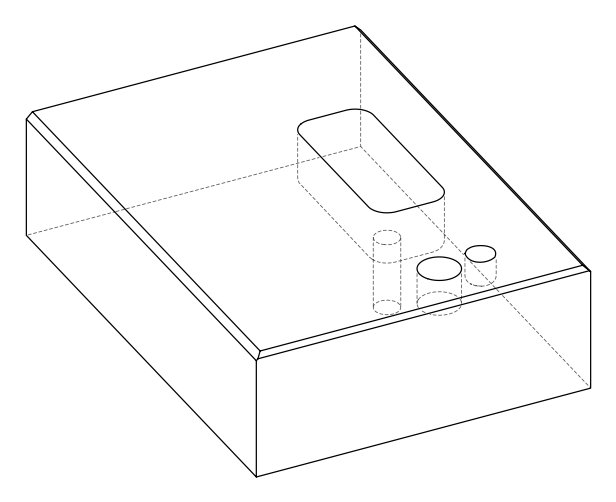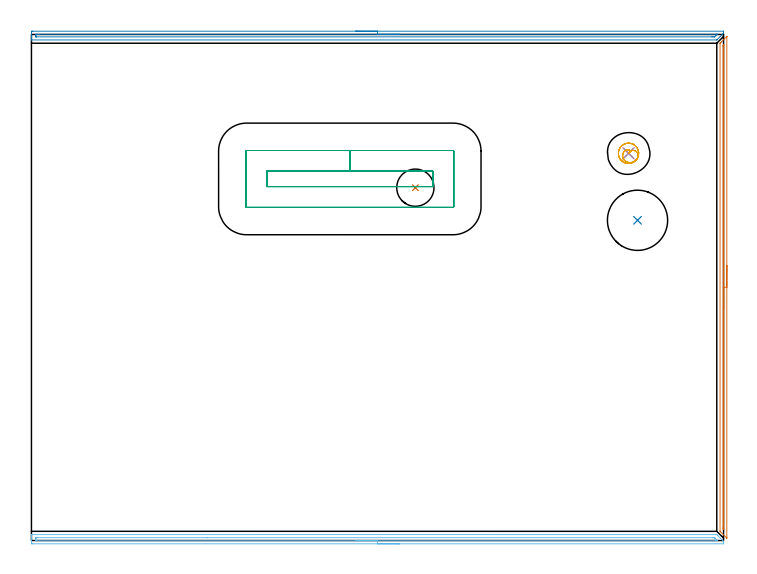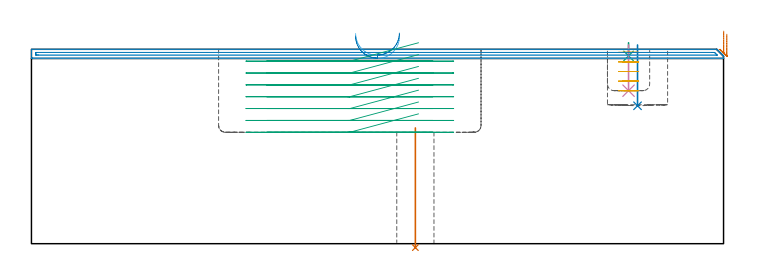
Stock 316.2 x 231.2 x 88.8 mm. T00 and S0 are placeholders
(PLAN: 9 operations, 6 tool changes, 22.5 min)
(1 INDEXABLE_INSERT_DRILL_THROUGH_HOLE_FROM_SOLID | STEP1HOLE | NXT0302_005 | 0.23 min | 20129 mm3)
(2 INDEXABLE_INSERT_DRILL_BLIND_HOLE_FROM_SOLID | STEP1POCKET | NXT0302_026 | 0.11 min | 15121 mm3)
(3 SPOT_DRILL | STEP1POCKET_1 | NXT0321_9005460120000 | 0.05 min | 184 mm3)
(4 DRILL_BLIND_HOLE_INTO_CENTER | STEP1POCKET_1 | NXT0301_128 | 0.09 min | 1829 mm3)
(5 MILL_ROUGH_BLIND_HOLE_CONTOUR | STEP1POCKET_1 | UGT0201_089 | Spiral | 1.06 min | 3383 mm3)
(6 AREA_MILL | FG_CHAMFER_SURFACE | UGT0205_001 | 5.21 min | 2792 mm3)
(7 AREA_MILL_1 | FG_CHAMFER_SURFACE_1 | UGT0205_001 | 3.76 min | 1141 mm3)
(8 AREA_MILL_2 | FG_CHAMFER_SURFACE_2 | UGT0205_001 | 5.2 min | 2477 mm3)
(9 MILL_RECTANGULAR_POCKET | POCKET_RECTANGULAR_STRAIGHT | NXT0201_007 | Follow Part, ap 6.25, ae 75% | 6.78 min | 217134 mm3)
(TOOL NXT0302_005 | Index. Insert Drill 17mm [880-D1700L20-05] | D17 PA176 FL85 Z2)
(TOOL NXT0302_026 | Index. Insert Drill 27.5mm [880-D2750L32-03] | D27.5 PA176 FL83 Z2)
(TOOL NXT0321_9005460120000 | NC Spot Drill, 142deg, 12mm, Carbide, Uncoated | D12 PA142 FL30 Z2)
(TOOL NXT0301_128 | Carbide Drill 12mm [861.1-1200-036A1-GP GC34] | D12 PA150 FL37.4 Z2)
(TOOL UGT0201_089 | End mill 10 mm | D10 R3 FL22 Z4)
(TOOL UGT0205_001 | Chamfer Mill 20 x 3 x 45 deg. | D20 FL50 Z2)
(TOOL NXT0201_007 | ENDMILL 25mm [R216.25-25050GCK54P 1620] | D25 R3 FL54 Z5)
(OP 1 INDEXABLE_INSERT_DRILL_THROUGH_HOLE_FROM_SOLID)
G17 G21 G94 G90
T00 M6
G54
G17 G0 G90 X175.4 Y161.2 S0 M3
G43 Z98.8 H1
G94 G81 G98 Z-1.797 F250. R52.9
G80
M5
M2
(OP 2 INDEXABLE_INSERT_DRILL_BLIND_HOLE_FROM_SOLID)
G17 G21 G94 G90
T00 M6
G54
G17 G0 G90 X276.9 Y146.3 S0 M3
G43 Z98.8 H1
G94 G81 G98 Z63. F250. R90.8
G80
M5
M2
(OP 3 SPOT_DRILL)
G17 G21 G94 G90
T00 M6
G54
G17 G0 G90 X272.8 Y176.9 S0 M3
G43 Z98.8 H0
G94 G81 G98 Z85.8 F250. R91.8
G80
M5
M2
(OP 4 DRILL_BLIND_HOLE_INTO_CENTER)
G17 G21 G94 G90
T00 M6
G54
G17 G0 G90 X272.8 Y176.9 S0 M3
G43 Z98.8 H1
G94 G81 G98 Z69.9 F250. R90.8
G80
M5
M2
(OP 5 MILL_ROUGH_BLIND_HOLE_CONTOUR)
G17 G21 G94 G90
T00 M6
G54
G17 G0 G90 X272.8 Y176.9 S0 M3
G43 Z98.8 H0
Z87.42
G94 G3 X272.97 Y178.44 R0.779 F250.
X270.531 Y177.407 R2.278
X272.051 Y172.928 R3.076
X277.007 Y174.92 R3.923
X274.78 Y181.107 R4.65
X277.007 Y174.92 R-4.65
X275.894 Y178.014 R2.325
X272.8 Y176.9 R2.325
G0 Z83.04
G3 X272.97 Y178.44 R0.779
X270.531 Y177.407 R2.278
X272.051 Y172.928 R3.076
X277.007 Y174.92 R3.923
X274.78 Y181.107 R4.65
X277.007 Y174.92 R-4.65
X275.894 Y178.014 R2.325
X272.8 Y176.9 R2.325
G0 Z78.66
G3 X272.97 Y178.44 R0.779
X270.531 Y177.407 R2.278
X272.051 Y172.928 R3.076
X277.007 Y174.92 R3.923
X274.78 Y181.107 R4.65
X277.007 Y174.92 R-4.65
X275.894 Y178.014 R2.325
X272.8 Y176.9 R2.325
G0 Z74.28
G3 X272.97 Y178.44 R0.779
X270.531 Y177.407 R2.278
X272.051 Y172.928 R3.076
X277.007 Y174.92 R3.923
X274.78 Y181.107 R4.65
X277.007 Y174.92 R-4.65
X275.894 Y178.014 R2.325
X272.8 Y176.9 R2.325
G0 Z69.9
G3 X272.97 Y178.44 R0.779
X270.531 Y177.407 R2.278
X272.051 Y172.928 R3.076
X277.007 Y174.92 R3.923
X274.78 Y181.107 R4.65
X277.007 Y174.92 R-4.65
X275.894 Y178.014 R2.325
X272.8 Y176.9 R2.325
G0 Z98.8
M5
M2
(OP 6 AREA_MILL)
G17 G21 G94 G90
T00 M6
G54
G17 G0 G90 X168.1 Y-1.5 S1061 M3
G43 Z98.8 H0
Z94.6
G94 G1 X168.062 Z93.729 F250.
X167.948 Z92.864
X167.759 Z92.012
X167.497 Z91.18
X167.163 Z90.374
X166.76 Z89.6
X166.291 Z88.864
X165.76 Z88.172
X165.171 Z87.529
X164.528 Z86.94
X163.836 Z86.409
X163.1 Z85.94
X162.326 Z85.537
X161.52 Z85.203
X160.688 Z84.941
X159.836 Z84.752
X158.972 Z84.638
X158.1 Z84.6
X0.604
X0.248 Y-1.497
X0.01 Y-1.492 Z84.604
X0. Y-1.149 Z84.946
Y0.291 Z86.388
Y1.474 Z87.569
Y2.092 Z88.191
Y2.452 Z88.551
X0.002 Y2.577 Z88.67
X0.01 Y2.697 Z88.788
X0.158 Y2.7 Z88.8
X312.919
X313.095 Y2.697 Z88.789
X313.206 Y2.595 Z88.692
X316.075 Y-0.274 Z85.824
X316.19 Y-0.39 Z85.706
X316.2 Y-0.583 Z85.516
Y-0.711 Z85.388
Y-1.406 Z84.693
X316.19 Y-1.494 Z84.605
X316.176 Y-1.5 Z84.6
X158.1
Y-0.086 Z86.014
X2.388 Y-0.085 Z86.015
X2.194 Y-0.084 Z86.016
X2.046 Y-0.08 Z86.02
X2.016 Y-0.079 Z86.021
X2.01 Y-0.062 Z86.038
X2.006 Y-0.036 Z86.064
X2.001 Y0.105 Z86.205
X2. Y0.6 Z86.7
Y0.98 Z87.08
X2.002 Y1.107 Z87.207
X2.006 Y1.209 Z87.309
X2.01 Y1.271 Z87.371
X2.04 Y1.279 Z87.379
X2.388 Y1.283 Z87.383
X2.582 Y1.285 Z87.385
X80.214 Y1.286 Z87.386
X311.135 Y1.285 Z87.385
X311.328
X312.027 Y1.279 Z87.379
X312.067 Y1.271 Z87.371
X312.114 Y1.229 Z87.329
X312.208 Y1.139 Z87.239
X312.392 Y0.958 Z87.058
X312.75 Y0.6 Z86.7
X312.919 Y0.429 Z86.529
X313.416 Y-0.079 Z86.021
X312.919 Y-0.084 Z86.016
X312.726 Y-0.085 Z86.015
X158.1 Y-0.086 Z86.014
X157.228 Z86.052
X156.363 Z86.166
X155.512 Z86.355
X154.68 Z86.617
X153.874 Z86.951
X153.1 Z87.354
X152.364 Z87.823
X151.672 Z88.354
X151.029 Z88.943
X150.44 Z89.586
X149.908 Z90.279
X149.44 Z91.014
X149.037 Z91.788
X148.703 Z92.594
X148.441 Z93.426
X148.252 Z94.278
X148.138 Z95.143
X148.1 Z96.014
G0 Z98.8
M5
M2
(OP 7 AREA_MILL_1)
G17 G21 G94 G90
T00 M6
G54
G17 G0 G90 X317.7 Y125.7 S1061 M3
G43 Z98.8 H0
Z95.7
G94 G1 Y125.662 Z94.828 F250.
Y125.548 Z93.963
Y125.359 Z93.112
Y125.097 Z92.28
Y124.763 Z91.474
Y124.36 Z90.7
Y123.892 Z89.964
Y123.36 Z89.272
Y122.771 Z88.629
Y122.128 Z88.04
Y121.436 Z87.508
Y120.7 Z87.04
Y119.926 Z86.637
Y119.12 Z86.303
Y118.288 Z86.041
Y117.437 Z85.852
Y116.572 Z85.738
Y115.7 Z85.7
X317.699 Y1.215 Z85.699
X317.698 Y1.184 Z85.698
X317.695 Y1.153 Z85.699
X317.69 Y1.118 Z85.702
X317.592 Y1.206 Z85.804
X317.49 Y1.309 Z85.908
X314.839 Y3.961 Z88.561
X314.671 Y4.131 Z88.726
X314.604 Y4.205 Z88.789
X314.6 Y4.408 Z88.8
Y226.992
X314.604 Y227.195 Z88.789
X314.672 Y227.274 Z88.724
X315.176 Y227.776 Z88.224
X316.584 Y229.184 Z86.816
X317.545 Y230.145 Z85.854
X317.592 Y230.194 Z85.804
X317.69 Y230.282 Z85.702
X317.695 Y230.247 Z85.699
X317.698 Y230.216 Z85.698
X317.699 Y230.185 Z85.699
X317.7 Y230.134 Z85.7
Y115.7
X316.286 Z87.114
X316.285 Y5.609 Z87.115
X316.284 Y5.302 Z87.116
X316.281 Y5.022 Z87.119
X316.279 Y4.991 Z87.121
X316.25 Y5.012 Z87.15
X316.154 Y5.107 Z87.246
X316.055 Y5.206 Z87.345
X316.021 Y5.259 Z87.379
X316.02 Y5.302 Z87.38
X316.016 Y5.582 Z87.384
X316.015 Y5.888 Z87.385
X316.014 Y6.196 Z87.386
X316.015 Y225.485 Z87.385
X316.016 Y225.789 Z87.384
X316.021 Y226.098 Z87.379
X316.024 Y226.162 Z87.376
X316.053 Y226.197 Z87.347
X316.086 Y226.231 Z87.314
X316.277 Y226.415 Z87.123
X316.279 Y226.414 Z87.121
X316.282 Y226.409 Z87.118
X316.285 Y226.098 Z87.115
X316.286 Y225.792 Z87.114
Y115.7
Y114.828 Z87.152
Y113.964 Z87.266
Y113.112 Z87.455
Y112.28 Z87.717
Y111.474 Z88.051
Y110.7 Z88.454
Y109.964 Z88.923
Y109.272 Z89.454
Y108.629 Z90.043
Y108.04 Z90.686
Y107.509 Z91.378
Y107.04 Z92.114
Y106.637 Z92.888
Y106.303 Z93.694
Y106.041 Z94.526
Y105.852 Z95.378
Y105.738 Z96.243
Y105.7 Z97.114
G0 Z98.8
M5
M2
(OP 8 AREA_MILL_2)
G17 G21 G94 G90
T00 M6
G54
G17 G0 G90 X148.1 Y232.7 S1061 M3
G43 Z98.8 H0
Z94.8
G94 G1 X148.138 Z93.928 F250.
X148.252 Z93.063
X148.441 Z92.212
X148.703 Z91.38
X149.037 Z90.574
X149.44 Z89.8
X149.909 Z89.064
X150.44 Z88.372
X151.029 Z87.729
X151.672 Z87.14
X152.364 Z86.608
X153.1 Z86.14
X153.874 Z85.737
X154.68 Z85.403
X155.512 Z85.141
X156.364 Z84.952
X157.228 Z84.838
X158.1 Z84.8
X316.198 Y232.699
X316.2 Y232.691 Z84.808
Y232.114 Z85.383
X316.199 Y231.872 Z85.62
X316.19 Y231.798 Z85.694
X316.119 Y231.716 Z85.779
X316.068 Y231.667 Z85.831
X316.042 Y231.642 Z85.857
X314.704 Y230.304 Z87.196
X313.365 Y228.965 Z88.535
X313.164 Y228.766 Z88.731
X313.095 Y228.703 Z88.789
X312.92 Y228.7 Z88.8
X0.157
X0.01 Y228.702 Z88.788
X0.003 Y228.791 Z88.701
X0. Y228.886 Z88.613
Y230.087 Z87.413
Y230.7 Z86.796
Y231.007 Z86.49
Y231.568 Z85.929
Y231.875 Z85.623
X0.006 Y232.436 Z85.059
X0.01 Y232.693 Z84.802
X0.335 Y232.698 Z84.8
X0.604 Y232.7
X158.1
Y231.286 Z86.214
X312.919 Y231.285 Z86.215
X313.213 Y231.283 Z86.217
X313.217 Y231.28 Z86.22
X313.218 Y231.278 Z86.222
X313.025 Y231.077 Z86.423
X312.919 Y230.969 Z86.531
X312.238 Y230.288 Z87.212
X312.152 Y230.205 Z87.295
X312.093 Y230.15 Z87.35
X312.059 Y230.121 Z87.379
X312.027 Y230.12 Z87.38
X311.735 Y230.116 Z87.384
X311.135 Y230.115 Z87.385
X310.844 Y230.114 Z87.386
X2.388 Y230.115 Z87.385
X2.096 Y230.116 Z87.384
X2.035 Y230.119 Z87.381
X2.011 Y230.121 Z87.379
X2.008 Y230.134 Z87.366
X2.002 Y230.208 Z87.292
X2.001 Y230.7 Z86.8
X2.003 Y231.075 Z86.425
X2.01 Y231.203 Z86.297
X2.021 Y231.279 Z86.221
X2.088 Y231.281 Z86.219
X2.388 Y231.284 Z86.216
X2.679 Y231.285 Z86.215
X3.281 Y231.286 Z86.214
X158.1
X158.972 Z86.252
X159.837 Z86.366
X160.688 Z86.555
X161.52 Z86.817
X162.326 Z87.151
X163.1 Z87.554
X163.836 Z88.023
X164.528 Z88.554
X165.171 Z89.143
X165.76 Z89.786
X166.292 Z90.478
X166.76 Z91.214
X167.163 Z91.988
X167.497 Z92.794
X167.759 Z93.626
X167.948 Z94.478
X168.062 Z95.343
X168.1 Z96.214
G0 Z98.8
M5
M2
(OP 9 MILL_RECTANGULAR_POCKET)
G17 G21 G94 G90
T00 M6
G54
G17 G0 G90 X176.852 Y168.7 S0 M3
G43 Z98.8 H1
Z91.8
G94 G1 X145.45 Z83.386 F250.
X107.5 F500.
Y161.7
X183.4
Y168.7
X145.45
Y178.2
X98.3
G3 X98. Y177.9 R0.3
G1 Y152.5
G3 X98.3 Y152.2 R0.3
G1 X192.6
G3 X192.9 Y152.5 R0.3
G1 Y177.9
G3 X192.6 Y178.2 R0.3
G1 X145.45
X144.45
G0 X176.852 Y168.7 Z86.386
G1 X145.45 Z77.971 F250.
X107.5 F500.
Y161.7
X183.4
Y168.7
X145.45
Y178.2
X98.3
G3 X98. Y177.9 R0.3
G1 Y152.5
G3 X98.3 Y152.2 R0.3
G1 X192.6
G3 X192.9 Y152.5 R0.3
G1 Y177.9
G3 X192.6 Y178.2 R0.3
G1 X145.45
X144.45
G0 X176.852 Y168.7 Z80.971
G1 X145.45 Z72.557 F250.
X107.5 F500.
Y161.7
X183.4
Y168.7
X145.45
Y178.2
X98.3
G3 X98. Y177.9 R0.3
G1 Y152.5
G3 X98.3 Y152.2 R0.3
G1 X192.6
G3 X192.9 Y152.5 R0.3
G1 Y177.9
G3 X192.6 Y178.2 R0.3
G1 X145.45
X144.45
G0 X176.852 Y168.7 Z75.557
G1 X145.45 Z67.143 F250.
X107.5 F500.
Y161.7
X183.4
Y168.7
X145.45
Y178.2
X98.3
G3 X98. Y177.9 R0.3
G1 Y152.5
G3 X98.3 Y152.2 R0.3
G1 X192.6
G3 X192.9 Y152.5 R0.3
G1 Y177.9
G3 X192.6 Y178.2 R0.3
G1 X145.45
X144.45
G0 X176.852 Y168.7 Z70.143
G1 X145.45 Z61.729 F250.
X107.5 F500.
Y161.7
X183.4
Y168.7
X145.45
Y178.2
X98.3
G3 X98. Y177.9 R0.3
G1 Y152.5
G3 X98.3 Y152.2 R0.3
G1 X192.6
G3 X192.9 Y152.5 R0.3
G1 Y177.9
G3 X192.6 Y178.2 R0.3
G1 X145.45
X144.45
G0 X176.852 Y168.7 Z64.729
G1 X145.45 Z56.314 F250.
X107.5 F500.
Y161.7
X183.4
Y168.7
X145.45
Y178.2
X98.3
G3 X98. Y177.9 R0.3
G1 Y152.5
G3 X98.3 Y152.2 R0.3
G1 X192.6
G3 X192.9 Y152.5 R0.3
G1 Y177.9
G3 X192.6 Y178.2 R0.3
G1 X145.45
X144.45
G0 X176.852 Y168.7 Z59.314
G1 X145.45 Z50.9 F250.
X107.5 F500.
Y161.7
X183.4
Y168.7
X145.45
Y178.2
X98.3
G3 X98. Y177.9 R0.3
G1 Y152.5
G3 X98.3 Y152.2 R0.3
G1 X192.6
G3 X192.9 Y152.5 R0.3
G1 Y177.9
G3 X192.6 Y178.2 R0.3
G1 X145.45
X144.45
G0 Z98.8
M5
M2
